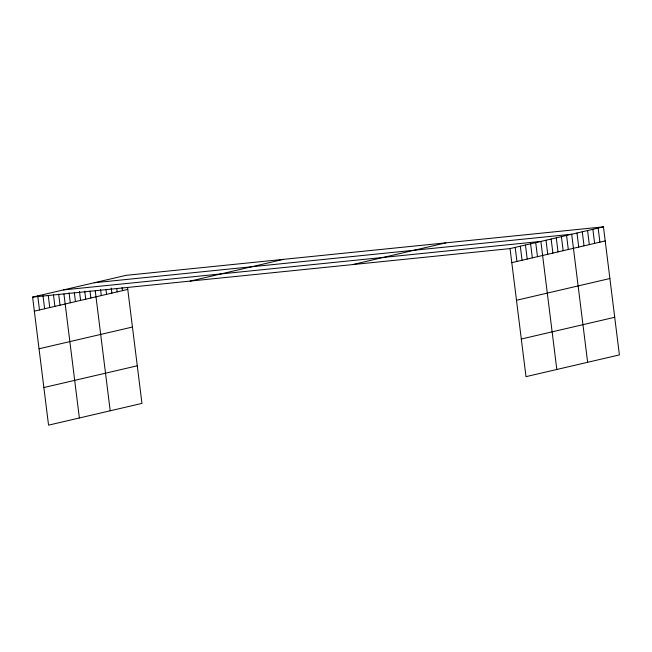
<?xml version="1.0" encoding="UTF-8"?>
<svg xmlns="http://www.w3.org/2000/svg" width="652" height="652" viewBox="0 0 652 652"><rect width="100%" height="100%" fill="white"/><g stroke="black" fill="none" stroke-linecap="round" stroke-linejoin="round"><path stroke-width="0.98" d="M127.515 287.41L141.957 403.401L48.55 425.153L32.6 297.1L126.007 275.348L603.45 226.847L619.4 354.9L525.993 376.652L510.043 248.599L603.45 226.847M34.352 311.167L127.759 289.415M190.156 281.093L283.563 259.341M352.487 264.606L445.895 242.854M39.038 348.779L132.446 327.035M511.787 262.658L605.203 240.914M43.863 387.541L137.279 365.788M516.474 300.279L609.889 278.526M521.307 339.032L614.714 317.279M94.255 282.748L571.69 234.239L587.639 362.292M63.423 289.92L540.867 241.419L556.816 369.472M32.6 297.1L510.043 248.599M598.153 228.078L599.905 242.145M592.864 229.308L594.616 243.375M587.574 230.547L589.318 244.606M582.277 231.778L584.029 245.845M576.987 233.008L578.74 247.075M566.555 235.437L568.308 249.504M561.413 236.635L563.165 250.702M556.278 237.833L558.03 251.892M551.144 239.023L552.896 253.09M546.001 240.221L547.753 254.288M535.724 242.617L537.476 256.684M530.589 243.815L532.342 257.874M525.455 245.005L527.207 259.072M520.312 246.203L522.065 260.27M515.178 247.401L516.93 261.468M122.095 287.638L122.47 290.645M116.798 288.869L117.173 291.884M111.256 288.094L111.883 293.115M105.966 289.325L106.586 294.345M100.547 289.553L101.296 295.576M95.249 290.784L110.204 410.801M89.992 290.971L90.864 298.005M84.727 291.167L85.73 299.203M79.462 291.362L80.587 300.401M74.328 292.552L75.453 301.599M69.063 292.748L70.318 302.797M63.929 293.946L79.373 417.973M58.664 294.133L60.041 305.185M53.399 294.329L54.898 306.383M48.264 295.519L49.764 307.581M42.999 295.715L44.629 308.771M37.734 295.902L39.487 309.969"/></g></svg>
